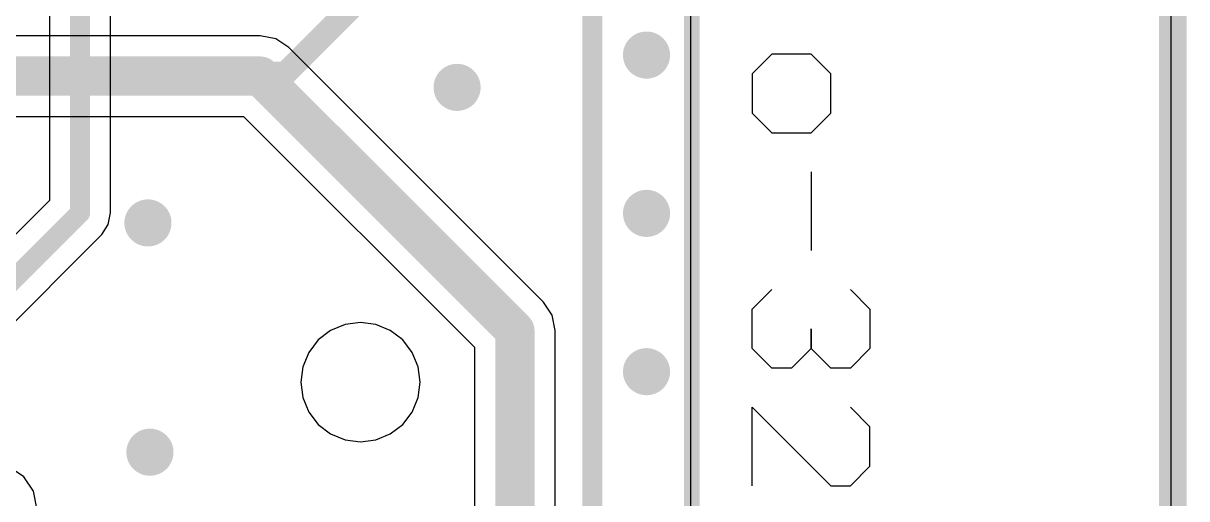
# Model space of a CAD drawing. Header units: millimetres. Extents: x 2.44 to 5.37, y 2.91 to 4.14.
# Drawn here: x 4.786 to 5.37, y 3.265 to 3.503 of the extents above; entities that cross this region are included whole.
import ezdxf

# ---------------------------------------------------------------- set-up
doc = ezdxf.new("R2010")
doc.units = ezdxf.units.MM
doc.header["$MEASUREMENT"] = 0
for name, color, linetype in [('BottomLayer', 5, 'Continuous'), ('BottomOverlay', 54, 'Continuous'), ('KeepOutLayer', 6, 'Continuous'), ('MidLayer1', 16, 'Continuous'), ('MidLayer2', 76, 'Continuous'), ('MultiLayer', 9, 'Continuous'), ('TopLayer', 1, 'Continuous'), ('TopOverlay', 2, 'Continuous'), ('ViaHoleLayer', 16, 'Continuous')]:
    doc.layers.add(name, color=color, linetype=linetype)

# ---------------------------------------------------------------- blocks, each defined once
blk = doc.blocks.new('TFC____42')
at = {"layer": 'TopOverlay', "const_width": 0.01}
blk.add_lwpolyline([(0.29182, -0.30312), (0.29182, 0.11982)], dxfattribs=at)
blk = doc.blocks.new('ESP32_WROVER_B_50')
at = {"layer": 'BottomOverlay', "const_width": 0.00787}
for points in [[(0, -0.95669), (0.70866, -0.95669)], [(0, -1.19488), (0.70866, -1.19488)]]:
    blk.add_lwpolyline(points, dxfattribs=at)

msp = doc.modelspace()

# ---------------------------------------------------------------- linework, layer by layer
at = {"layer": 'BottomLayer'}
for p, q in [((5.362, 2.92), (5.362, 3.998)), ((5.121, 3.812), (5.121, 2.91224)), ((5.121, 3.812), (5.121, 2.99953)), ((4.79971, 3.76233), (4.79971, 3.41433)), ((4.83029, 3.408), (4.83029, 3.76233)), ((4.79971, 3.41433), (4.6678, 3.28243)), ((4.82913, 3.40215), (4.83029, 3.408)), ((4.82581, 3.39719), (4.82913, 3.40215)), ((4.71521, 3.28658), (4.82581, 3.39719)), ((4.9406, 3.34905), (4.9344, 3.34429)), ((4.94782, 3.35204), (4.9406, 3.34905)), ((4.95557, 3.35306), (4.94782, 3.35204)), ((4.96332, 3.35204), (4.95557, 3.35306)), ((4.97054, 3.34905), (4.96332, 3.35204)), ((4.97674, 3.34429), (4.97054, 3.34905)), ((4.9344, 3.34429), (4.92964, 3.33809)), ((4.9815, 3.33809), (4.97674, 3.34429)), ((4.92964, 3.33809), (4.92665, 3.33087)), ((4.98449, 3.33087), (4.9815, 3.33809)), ((4.92665, 3.33087), (4.92563, 3.32312)), ((4.98551, 3.32312), (4.98449, 3.33087)), ((4.92563, 3.32312), (4.92665, 3.31537)), ((4.98449, 3.31537), (4.98551, 3.32312)), ((4.92665, 3.31537), (4.92964, 3.30815)), ((4.9815, 3.30815), (4.98449, 3.31537)), ((4.92964, 3.30815), (4.9344, 3.30195)), ((4.97674, 3.30195), (4.9815, 3.30815)), ((4.9344, 3.30195), (4.9406, 3.29719)), ((4.97054, 3.29719), (4.97674, 3.30195)), ((4.9406, 3.29719), (4.94782, 3.2942)), ((4.96332, 3.2942), (4.97054, 3.29719)), ((4.94782, 3.2942), (4.95557, 3.29318)), ((4.95557, 3.29318), (4.96332, 3.2942)), ((4.78672, 3.27572), (4.77951, 3.28055)), ((4.79155, 3.26851), (4.78672, 3.27572)), ((4.79324, 3.26), (4.79155, 3.26851))]:
    msp.add_line(p, q, dxfattribs=at)
at = {"layer": 'BottomLayer', "const_width": 0.01}
for points in [[(4.815, 3.408), (4.815, 3.8117)], [(4.667, 3.26), (4.815, 3.408)]]:
    msp.add_lwpolyline(points, dxfattribs=at)
at = {"layer": 'BottomLayer'}
for points, const_width in [([(5.09309, 3.4872, 1), (5.10491, 3.4872, 1)], 0.01181), ([(4.99809, 3.471, 1), (5.00991, 3.471, 1)], 0.01181), ([(5.09309, 3.4078, 1), (5.10491, 3.4078, 1)], 0.01181), ([(4.8125, 3.408, 1), (4.8175, 3.408, 1)], 0.005), ([(4.8125, 3.408, 1), (4.8175, 3.408, 1)], 0.005), ([(4.84309, 3.403, 1), (4.85491, 3.403, 1)], 0.01181), ([(5.09309, 3.3284, 1), (5.10491, 3.3284, 1)], 0.01181), ([(4.84409, 3.288, 1), (4.85591, 3.288, 1)], 0.01181)]:
    msp.add_lwpolyline(points, format="xyb", close=True, dxfattribs=dict(at, const_width=const_width))
at = {"layer": 'KeepOutLayer', "const_width": 0.01}
msp.add_lwpolyline([(5.36486, 3.001), (5.36486, 3.91469)], dxfattribs=at)
at = {"layer": 'MidLayer1'}
for p, q in [((5.362, 2.92), (5.362, 3.998)), ((5.121, 3.812), (5.121, 2.91224)), ((5.121, 3.812), (5.121, 2.99953)), ((4.9406, 3.34905), (4.9344, 3.34429)), ((4.94782, 3.35204), (4.9406, 3.34905)), ((4.95557, 3.35306), (4.94782, 3.35204)), ((4.96332, 3.35204), (4.95557, 3.35306)), ((4.97054, 3.34905), (4.96332, 3.35204)), ((4.97674, 3.34429), (4.97054, 3.34905)), ((4.9344, 3.34429), (4.92964, 3.33809)), ((4.9815, 3.33809), (4.97674, 3.34429)), ((4.92964, 3.33809), (4.92665, 3.33087)), ((4.98449, 3.33087), (4.9815, 3.33809)), ((4.92665, 3.33087), (4.92563, 3.32312)), ((4.98551, 3.32312), (4.98449, 3.33087)), ((4.92563, 3.32312), (4.92665, 3.31537)), ((4.98449, 3.31537), (4.98551, 3.32312)), ((4.92665, 3.31537), (4.92964, 3.30815)), ((4.9815, 3.30815), (4.98449, 3.31537)), ((4.92964, 3.30815), (4.9344, 3.30195)), ((4.97674, 3.30195), (4.9815, 3.30815)), ((4.9344, 3.30195), (4.9406, 3.29719)), ((4.97054, 3.29719), (4.97674, 3.30195)), ((4.9406, 3.29719), (4.94782, 3.2942)), ((4.96332, 3.2942), (4.97054, 3.29719)), ((4.94782, 3.2942), (4.95557, 3.29318)), ((4.95557, 3.29318), (4.96332, 3.2942)), ((4.78672, 3.27572), (4.77951, 3.28055)), ((4.79155, 3.26851), (4.78672, 3.27572)), ((4.79324, 3.26), (4.79155, 3.26851))]:
    msp.add_line(p, q, dxfattribs=at)
at = {"layer": 'MidLayer1', "const_width": 0.01181}
for points in [[(5.09309, 3.4872, 1), (5.10491, 3.4872, 1)], [(4.99809, 3.471, 1), (5.00991, 3.471, 1)], [(5.09309, 3.4078, 1), (5.10491, 3.4078, 1)], [(4.84309, 3.403, 1), (4.85491, 3.403, 1)], [(5.09309, 3.3284, 1), (5.10491, 3.3284, 1)], [(4.84409, 3.288, 1), (4.85591, 3.288, 1)]]:
    msp.add_lwpolyline(points, format="xyb", close=True, dxfattribs=at)
at = {"layer": 'MidLayer2'}
for p, q in [((5.362, 2.92), (5.362, 3.998)), ((5.121, 3.812), (5.121, 2.91224))]:
    msp.add_line(p, q, dxfattribs=at)
at = {"layer": 'MidLayer2', "const_width": 0.01181}
for points in [[(4.918, 3.478), (5.015, 3.575)], [(4.401, 3.478), (4.918, 3.478)]]:
    msp.add_lwpolyline(points, dxfattribs=at)
at = {"layer": 'MidLayer2'}
for points, const_width in [([(5.09309, 3.4872, 1), (5.10491, 3.4872, 1)], 0.01181), ([(4.91505, 3.478, 1), (4.92095, 3.478, 1)], 0.00591), ([(4.91505, 3.478, 1), (4.92095, 3.478, 1)], 0.00591), ([(4.99809, 3.471, 1), (5.00991, 3.471, 1)], 0.01181), ([(5.09309, 3.4078, 1), (5.10491, 3.4078, 1)], 0.01181), ([(4.84309, 3.403, 1), (4.85491, 3.403, 1)], 0.01181), ([(5.09309, 3.3284, 1), (5.10491, 3.3284, 1)], 0.01181), ([(4.84409, 3.288, 1), (4.85591, 3.288, 1)], 0.01181)]:
    msp.add_lwpolyline(points, format="xyb", close=True, dxfattribs=dict(at, const_width=const_width))
at = {"layer": 'MultiLayer', "const_width": 0.01181}
for points in [[(5.09309, 3.4872, 1), (5.10491, 3.4872, 1)], [(4.99809, 3.471, 1), (5.00991, 3.471, 1)], [(5.09309, 3.4078, 1), (5.10491, 3.4078, 1)], [(4.84309, 3.403, 1), (4.85491, 3.403, 1)], [(5.09309, 3.3284, 1), (5.10491, 3.3284, 1)], [(4.84409, 3.288, 1), (4.85591, 3.288, 1)]]:
    msp.add_lwpolyline(points, format="xyb", close=True, dxfattribs=at)
at = {"layer": 'TopLayer'}
for p, q in [((5.362, 2.92), (5.362, 3.998)), ((5.121, 3.812), (5.121, 2.91224)), ((5.121, 3.812), (5.121, 2.99953)), ((4.90534, 3.49689), (4.58656, 3.49689)), ((4.91308, 3.49535), (4.90534, 3.49689)), ((4.91964, 3.49097), (4.91308, 3.49535)), ((5.04731, 3.36331), (4.91964, 3.49097)), ((4.68019, 3.45643), (4.89696, 3.45643)), ((4.89696, 3.45643), (5.01277, 3.34062)), ((5.05169, 3.35674), (5.04731, 3.36331)), ((5.05323, 3.349), (5.05169, 3.35674)), ((4.9406, 3.34905), (4.9344, 3.34429)), ((4.94782, 3.35204), (4.9406, 3.34905)), ((4.95557, 3.35306), (4.94782, 3.35204)), ((4.96332, 3.35204), (4.95557, 3.35306)), ((4.97054, 3.34905), (4.96332, 3.35204)), ((4.97674, 3.34429), (4.97054, 3.34905)), ((5.05323, 3.21398), (5.05323, 3.349)), ((4.9344, 3.34429), (4.92964, 3.33809)), ((4.9815, 3.33809), (4.97674, 3.34429)), ((4.92964, 3.33809), (4.92665, 3.33087)), ((4.98449, 3.33087), (4.9815, 3.33809)), ((5.01277, 3.34062), (5.01277, 3.21622)), ((4.92665, 3.33087), (4.92563, 3.32312)), ((4.98551, 3.32312), (4.98449, 3.33087)), ((4.92563, 3.32312), (4.92665, 3.31537)), ((4.98449, 3.31537), (4.98551, 3.32312)), ((4.92665, 3.31537), (4.92964, 3.30815)), ((4.9815, 3.30815), (4.98449, 3.31537)), ((4.92964, 3.30815), (4.9344, 3.30195)), ((4.97674, 3.30195), (4.9815, 3.30815)), ((4.9344, 3.30195), (4.9406, 3.29719)), ((4.97054, 3.29719), (4.97674, 3.30195)), ((4.9406, 3.29719), (4.94782, 3.2942)), ((4.96332, 3.2942), (4.97054, 3.29719)), ((4.94782, 3.2942), (4.95557, 3.29318)), ((4.95557, 3.29318), (4.96332, 3.2942)), ((4.78672, 3.27572), (4.77951, 3.28055)), ((4.79155, 3.26851), (4.78672, 3.27572)), ((4.79324, 3.26), (4.79155, 3.26851))]:
    msp.add_line(p, q, dxfattribs=at)
for points, const_width in [([(5.09309, 3.4872, 1), (5.10491, 3.4872, 1)], 0.01181), ([(4.90042, 3.47666, 1), (4.91026, 3.47666, 1)], 0.00984), ([(4.90042, 3.47666, 1), (4.91026, 3.47666, 1)], 0.00984), ([(4.99809, 3.471, 1), (5.00991, 3.471, 1)], 0.01181), ([(5.09309, 3.4078, 1), (5.10491, 3.4078, 1)], 0.01181), ([(4.84309, 3.403, 1), (4.85491, 3.403, 1)], 0.01181), ([(5.02808, 3.349, 1), (5.03792, 3.349, 1)], 0.00984), ([(5.02808, 3.349, 1), (5.03792, 3.349, 1)], 0.00984), ([(5.09309, 3.3284, 1), (5.10491, 3.3284, 1)], 0.01181), ([(4.84409, 3.288, 1), (4.85591, 3.288, 1)], 0.01181)]:
    msp.add_lwpolyline(points, format="xyb", close=True, dxfattribs=dict(at, const_width=const_width))
at = {"layer": 'TopLayer', "const_width": 0.01969}
for points in [[(4.54218, 3.47666), (4.90534, 3.47666)], [(4.90534, 3.47666), (5.033, 3.349)], [(5.033, 3.205), (5.033, 3.349)]]:
    msp.add_lwpolyline(points, dxfattribs=at)
at = {"layer": 'TopOverlay'}
for p, q in [((5.16184, 3.48762), (5.152, 3.47778)), ((5.18152, 3.48762), (5.16184, 3.48762)), ((5.19136, 3.47778), (5.18152, 3.48762)), ((5.152, 3.47778), (5.152, 3.45811)), ((5.19136, 3.45811), (5.19136, 3.47778)), ((5.152, 3.45811), (5.16184, 3.44827)), ((5.18152, 3.44827), (5.19136, 3.45811)), ((5.16184, 3.44827), (5.18152, 3.44827)), ((5.18152, 3.42859), (5.18152, 3.38923)), ((5.152, 3.35971), (5.16184, 3.36955)), ((5.2012, 3.36955), (5.21104, 3.35971)), ((5.152, 3.34003), (5.152, 3.35971)), ((5.21104, 3.35971), (5.21104, 3.34003)), ((5.18152, 3.34003), (5.18152, 3.34987)), ((5.18152, 3.34987), (5.18152, 3.34003)), ((5.16184, 3.33019), (5.152, 3.34003)), ((5.18152, 3.34003), (5.17168, 3.33019)), ((5.19136, 3.33019), (5.18152, 3.34003)), ((5.21104, 3.34003), (5.2012, 3.33019)), ((5.17168, 3.33019), (5.16184, 3.33019)), ((5.2012, 3.33019), (5.19136, 3.33019)), ((5.152, 3.27116), (5.152, 3.31052)), ((5.152, 3.31052), (5.19136, 3.27116)), ((5.21104, 3.30068), (5.2012, 3.31052)), ((5.21104, 3.281), (5.21104, 3.30068)), ((5.2012, 3.27116), (5.21104, 3.281)), ((5.19136, 3.27116), (5.2012, 3.27116))]:
    msp.add_line(p, q, dxfattribs=at)
at = {"layer": 'ViaHoleLayer', "const_width": 0.00591}
for points in [[(5.09605, 3.4872, 1), (5.10195, 3.4872, 1)], [(5.00105, 3.471, 1), (5.00695, 3.471, 1)], [(5.09605, 3.4078, 1), (5.10195, 3.4078, 1)], [(4.84605, 3.403, 1), (4.85195, 3.403, 1)], [(5.09605, 3.3284, 1), (5.10195, 3.3284, 1)], [(4.84705, 3.288, 1), (4.85295, 3.288, 1)]]:
    msp.add_lwpolyline(points, format="xyb", close=True, dxfattribs=at)

# ---------------------------------------------------------------- block references
msp.add_blockref('TFC____42', (4.78, 3.538))
at = {"rotation": 90}
msp.add_blockref('ESP32_WROVER_B_50', (4.165, 3.10304), dxfattribs=at)

doc.saveas('drawing.dxf')
